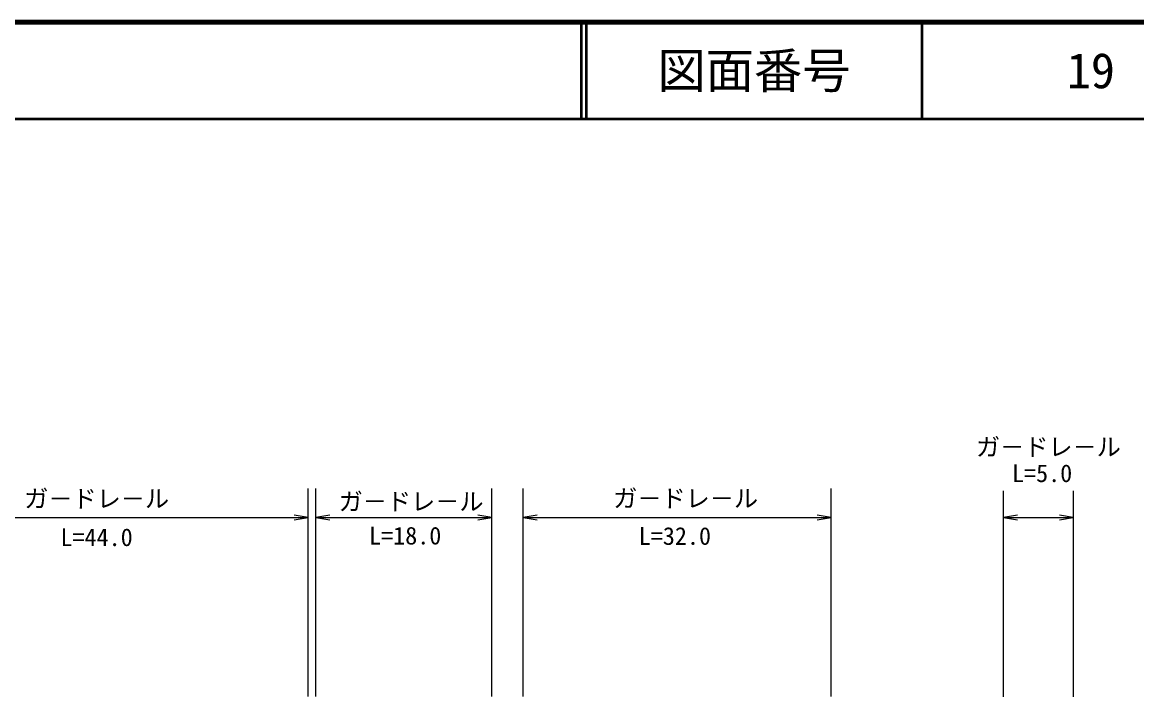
# Model space of a CAD drawing. Units: millimetres, scale not verified. Extents: x 40000 to 680000, y 20000 to 380000.
# Drawn here: x 450872 to 566242, y 310169 to 380000 of the extents above; entities that cross this region are included whole.
import ezdxf
from ezdxf.enums import TextEntityAlignment as Align

# ---------------------------------------------------------------- set-up
doc = ezdxf.new("R2010")
doc.units = ezdxf.units.MM
doc.header["$LTSCALE"] = 1000
for name, color, linetype, lineweight in [('M-STR-STR3', 7, 'Continuous', 25), ('M-TTL', 2, 'Continuous', 140), ('M-TTL-LINE', 7, 'Continuous', 50)]:
    doc.layers.add(name, color=color, linetype=linetype, lineweight=lineweight)
doc.layers.add('M-TTL-TXT', color=7, linetype='Continuous')
doc.styles.add('ＭＳ ゴシック', font='')
doc.styles.get('ＭＳ ゴシック').set_extended_font_data('MS Gothic')

# ---------------------------------------------------------------- blocks, each defined once
blk = doc.blocks.new('open_arrow')
at = {"color": 0, "linetype": 'Continuous', "lineweight": -2}
blk.add_lwpolyline([(7.5, 1.25), (0, 0), (7.5, -1.25)], dxfattribs=at)

msp = doc.modelspace()

# ---------------------------------------------------------------- linework, layer by layer
at = {"layer": 'M-STR-STR3'}
for p, q in [((480474, 310188), (480474, 331711)), ((481270, 310188), (481270, 331711)), ((499479, 310188), (499480, 331711)), ((502729, 310188), (502727, 331711)), ((534612, 310188), (534610, 331711)), ((552446, 310169), (552446, 331489)), ((559680, 331489), (559680, 310169)), ((436671, 328713), (480474, 328713)), ((481275, 328713), (499480, 328713)), ((502730, 328713), (534611, 328713)), ((552446, 328713), (559680, 328713))]:
    msp.add_line(p, q, dxfattribs=at)
at = {"layer": 'M-TTL'}
msp.add_line((680000, 380000), (40000, 380000), dxfattribs=at)
at = {"layer": 'M-TTL-LINE'}
for p, q in [((508747, 380000), (508747, 370000)), ((509247, 380000), (509247, 370000)), ((543997, 380000), (543997, 370000)), ((40000, 370000), (680000, 370000))]:
    msp.add_line(p, q, dxfattribs=at)

# ---------------------------------------------------------------- block references
at = {"layer": 'M-STR-STR3', "xscale": 193, "yscale": 193, "rotation": 180}
for p in [(480474, 328713), (499480, 328713), (534611, 328713), (559680, 328713)]:
    msp.add_blockref('open_arrow', p, dxfattribs=at)
at = {"layer": 'M-STR-STR3', "xscale": 193, "yscale": 193}
for p in [(481275, 328713), (502730, 328713), (552446, 328713)]:
    msp.add_blockref('open_arrow', p, dxfattribs=at)

# ---------------------------------------------------------------- texts
at = {"layer": 'M-STR-STR3', "style": 'ＭＳ ゴシック'}
for s, p in [('ガ－ドレ－ル', (549603, 334564)), ('L=5.0', (553332, 331842)), ('ガ－ドレ－ル', (451073, 329213)), ('ガ－ドレ－ル', (483619, 328913)), ('ガ－ドレ－ル', (512045, 329241)), ('L=18.0', (486772, 325379)), ('L=32.0', (514692, 325343)), ('L=44.0', (454823, 325215))]:
    msp.add_text(s, height=1833, dxfattribs=at).set_placement(p, align=Align.BOTTOM_LEFT)
at = {"layer": 'M-TTL-TXT', "style": 'ＭＳ ゴシック'}
for s, p in [('図面番号', (526622, 375000)), ('19', (561497, 375000))]:
    msp.add_text(s, height=3666, dxfattribs=at).set_placement(p, align=Align.MIDDLE_CENTER)

doc.saveas('drawing.dxf')
